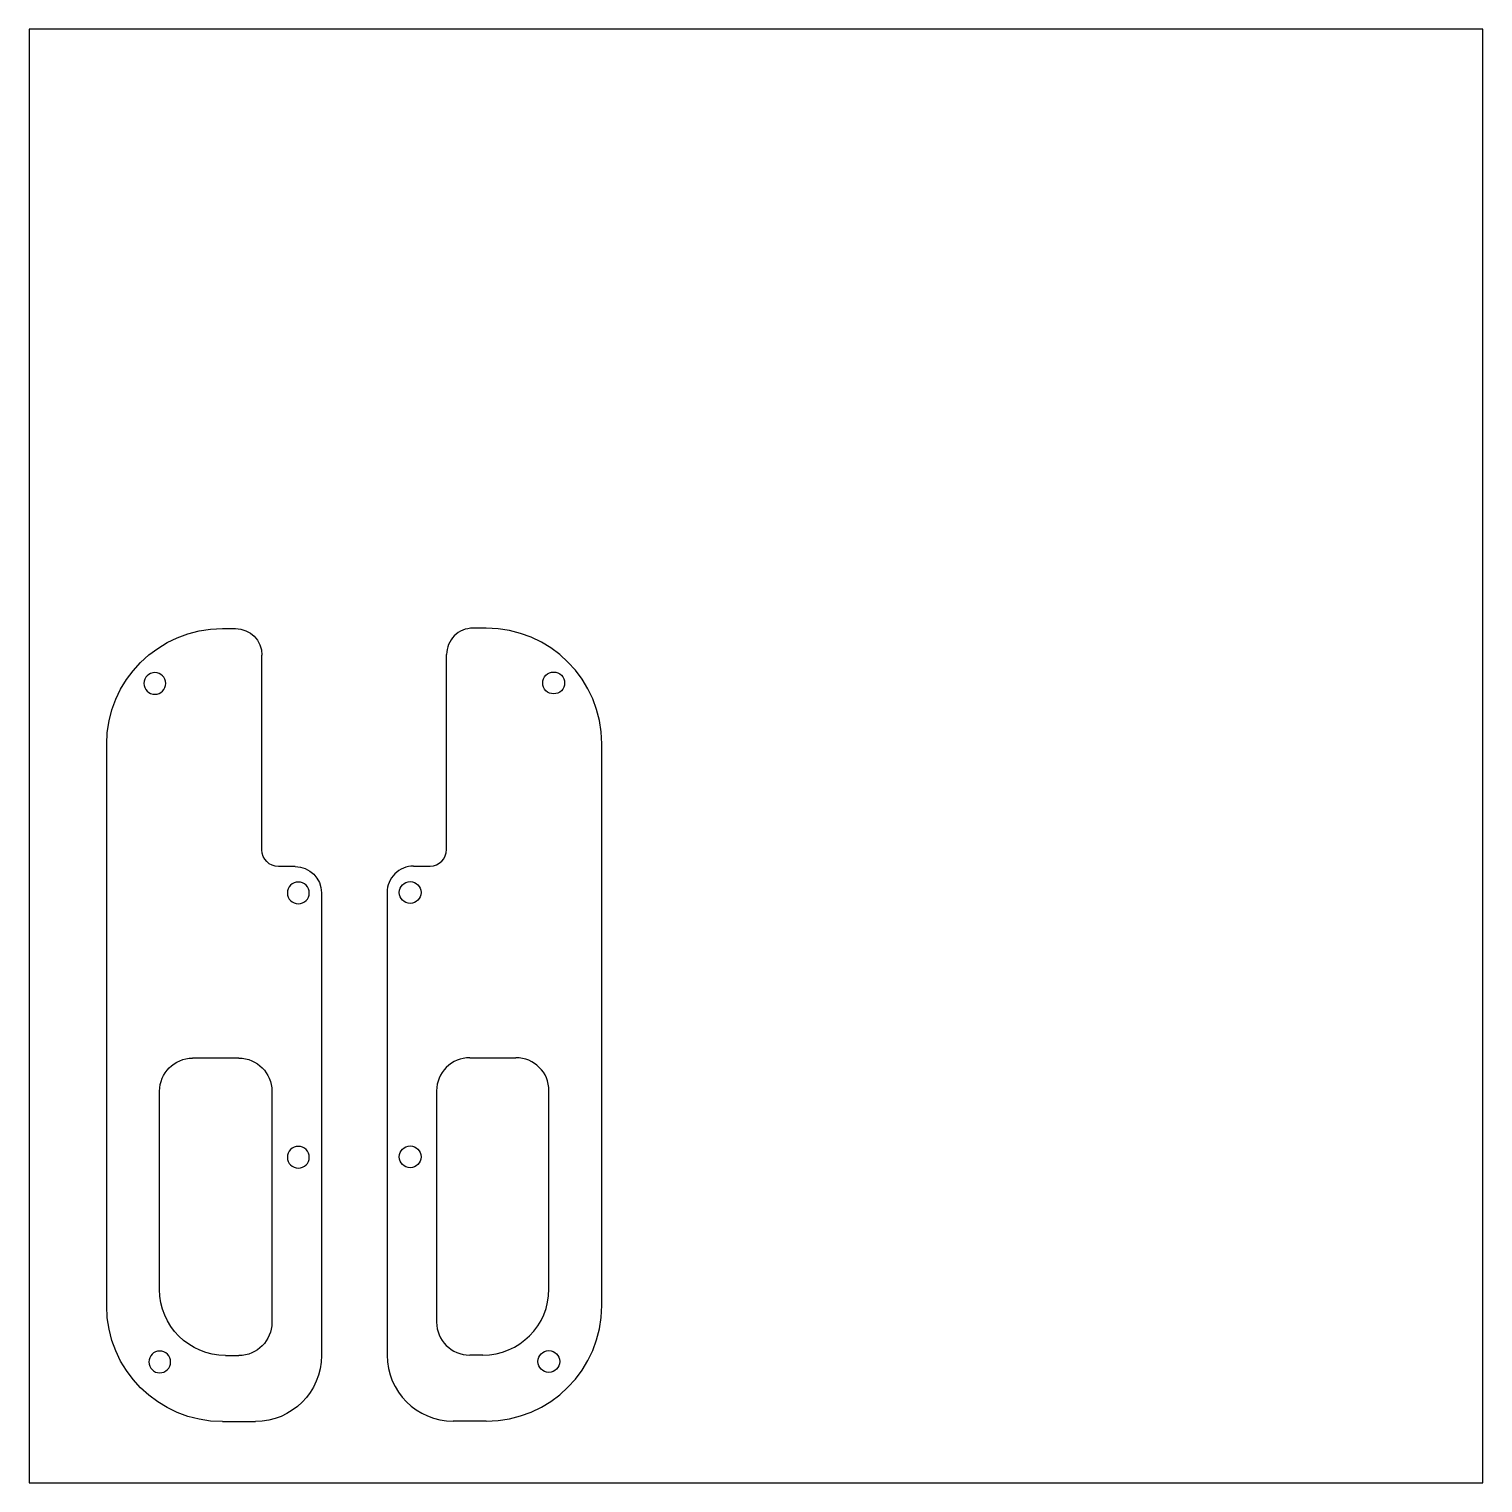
# Model space of a CAD drawing. Header units: millimetres. Extents: x 0 to 440, y 0 to 440.
import ezdxf

# ---------------------------------------------------------------- set-up
doc = ezdxf.new("R2010")
doc.units = ezdxf.units.MM

# ---------------------------------------------------------------- blocks, each defined once
blk = doc.blocks.new('Блок плавучести')
at = {"color": 7, "linetype": 'Continuous', "lineweight": 25}
for p, q in [((-65, 120), (-55, 120)), ((-64, 100), (-60, 100)), ((-35, -40), (-35, 100)), ((-50, 20), (-50, 90)), ((-100, 85), (-100, -85)), ((-84, 80), (-84, 20)), ((-60, 10), (-74, 10)), ((-43, -48), (-48, -48)), ((-53, -53), (-53, -112)), ((-65, -120), (-61, -120))]:
    blk.add_line(p, q, dxfattribs=at)
for centre in [(-83.95, 101.95), (-42, 40), (-42, -40), (-85.41, -103.41)]:
    blk.add_circle(centre, 3.3, dxfattribs=at)
for centre, radius, start, end in [((-65, 85), 35, 90, 180), ((-55, 100), 20, 0, 90), ((-64, 80), 20, 90, 180), ((-60, 90), 10, 0, 90), ((-74, 20), 10, 180, 270), ((-60, 20), 10, 270, 0), ((-43, -40), 8, 270, 0), ((-48, -53), 5, 90, 180), ((-65, -85), 35, 180, 270), ((-61, -112), 8, 270, 0)]:
    blk.add_arc(centre, radius, start, end, dxfattribs=at)

msp = doc.modelspace()

# ---------------------------------------------------------------- linework, layer by layer
msp.add_lwpolyline([(0, 0), (440, 0), (440, 440), (0, 440)], close=True)

# ---------------------------------------------------------------- block references
at = {"xscale": -1, "rotation": 180}
msp.add_blockref('Блок плавучести', (123.49, 138.56), dxfattribs=at)
at = {"rotation": 180}
msp.add_blockref('Блок плавучести', (73.35, 138.69), dxfattribs=at)

doc.saveas('drawing.dxf')
